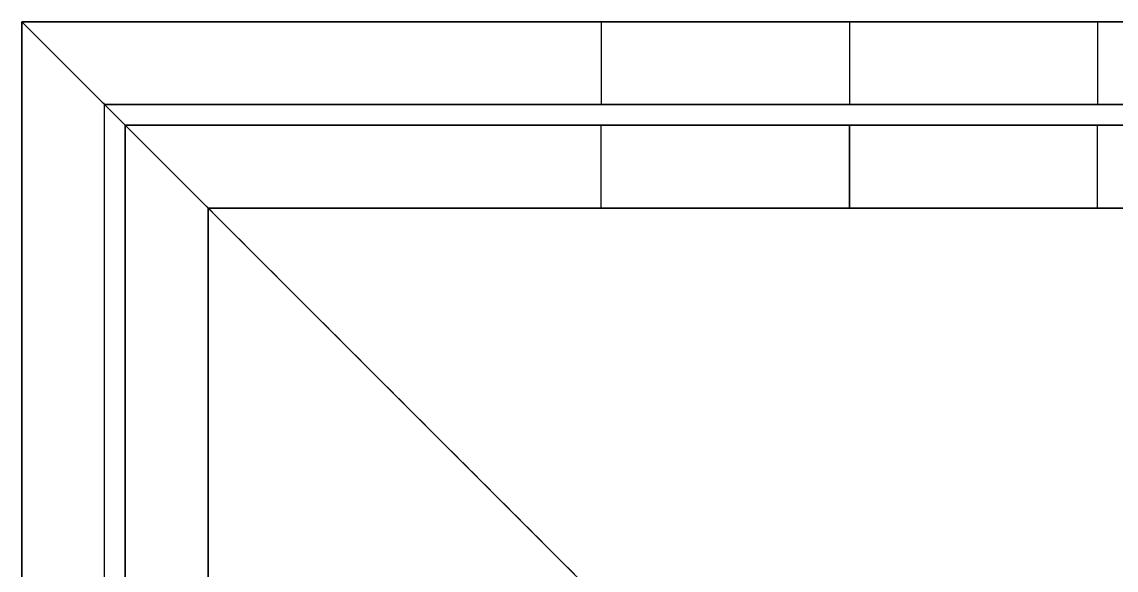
# Model space of a CAD drawing. Header units: millimetres. Extents: x -5956 to -4640, y -5088 to -3772.
# Drawn here: x -5956.11 to -5929.66, y -3785.15 to -3771.89 of the extents above; entities that cross this region are included whole.
import ezdxf

# ---------------------------------------------------------------- set-up
doc = ezdxf.new("R2010")
doc.units = ezdxf.units.MM
doc.header["$MEASUREMENT"] = 0
doc.layers.add('staal', color=5, linetype='Continuous', true_color=0x0000ff)

msp = doc.modelspace()

# ---------------------------------------------------------------- linework, layer by layer
at = {"layer": 'staal'}
for p, q in [((-5956.11, -3771.894, 1621.01), (-5916.11, -3811.894, 1621.01)), ((-5954.11, -3773.894, 1646.01), (-5956.11, -3771.894, 1646.01)), ((-5956.11, -3771.894, 1621.01), (-5916.11, -3811.894, 1621.01)), ((-5954.11, -3773.894, 1646.01), (-5956.11, -3771.894, 1646.01)), ((-5956.11, -3771.894, -424.813), (-5916.11, -3811.894, -424.813)), ((-5954.11, -3773.894, -399.813), (-5956.11, -3771.894, -399.813)), ((-5942.11, -3771.894, 695.5), (-5942.11, -3773.894, 695.5)), ((-5942.11, -3771.894, 770.5), (-5942.11, -3773.894, 770.5)), ((-5942.11, -3771.894, 920.5), (-5942.11, -3773.894, 920.5)), ((-5942.11, -3771.894, 845.5), (-5942.11, -3773.894, 845.5)), ((-5942.11, -3771.894, 1070.5), (-5942.11, -3773.894, 1070.5)), ((-5942.11, -3771.894, 995.5), (-5942.11, -3773.894, 995.5)), ((-5942.11, -3771.894, 1220.5), (-5942.11, -3773.894, 1220.5)), ((-5942.11, -3771.894, 1145.5), (-5942.11, -3773.894, 1145.5)), ((-5942.11, -3771.894, 545.5), (-5942.11, -3773.894, 545.5)), ((-5942.11, -3771.894, 620.5), (-5942.11, -3773.894, 620.5)), ((-5942.11, -3771.894, 395.5), (-5942.11, -3773.894, 395.5)), ((-5942.11, -3771.894, 470.5), (-5942.11, -3773.894, 470.5)), ((-5942.11, -3771.894, 245.5), (-5942.11, -3773.894, 245.5)), ((-5942.11, -3771.894, 320.5), (-5942.11, -3773.894, 320.5)), ((-5942.11, -3771.894, 170.5), (-5942.11, -3773.894, 170.5)), ((-5942.11, -3771.894, 95.5), (-5942.11, -3773.894, 95.5)), ((-5936.11, -3771.894, 40), (-5936.11, -3773.894, 40)), ((-5936.11, -3771.894, 1276), (-5936.11, -3773.894, 1276)), ((-5936.11, -3771.894, 701.5), (-5936.11, -3773.894, 701.5)), ((-5936.11, -3771.894, 689.5), (-5936.11, -3773.894, 689.5)), ((-5936.11, -3771.894, 776.5), (-5936.11, -3773.894, 776.5)), ((-5936.11, -3771.894, 764.5), (-5936.11, -3773.894, 764.5)), ((-5936.11, -3771.894, 926.5), (-5936.11, -3773.894, 926.5)), ((-5936.11, -3771.894, 914.5), (-5936.11, -3773.894, 914.5)), ((-5936.11, -3771.894, 851.5), (-5936.11, -3773.894, 851.5)), ((-5936.11, -3771.894, 839.5), (-5936.11, -3773.894, 839.5)), ((-5936.11, -3771.894, 1076.5), (-5936.11, -3773.894, 1076.5)), ((-5936.11, -3771.894, 1064.5), (-5936.11, -3773.894, 1064.5)), ((-5936.11, -3771.894, 1001.5), (-5936.11, -3773.894, 1001.5)), ((-5936.11, -3771.894, 989.5), (-5936.11, -3773.894, 989.5)), ((-5936.11, -3771.894, 1226.5), (-5936.11, -3773.894, 1226.5)), ((-5936.11, -3771.894, 1214.5), (-5936.11, -3773.894, 1214.5)), ((-5936.11, -3771.894, 1151.5), (-5936.11, -3773.894, 1151.5)), ((-5936.11, -3771.894, 1139.5), (-5936.11, -3773.894, 1139.5)), ((-5936.11, -3771.894, 551.5), (-5936.11, -3773.894, 551.5)), ((-5936.11, -3771.894, 539.5), (-5936.11, -3773.894, 539.5)), ((-5936.11, -3771.894, 626.5), (-5936.11, -3773.894, 626.5)), ((-5936.11, -3771.894, 614.5), (-5936.11, -3773.894, 614.5)), ((-5936.11, -3771.894, 401.5), (-5936.11, -3773.894, 401.5)), ((-5936.11, -3771.894, 389.5), (-5936.11, -3773.894, 389.5)), ((-5936.11, -3771.894, 476.5), (-5936.11, -3773.894, 476.5)), ((-5936.11, -3771.894, 464.5), (-5936.11, -3773.894, 464.5)), ((-5936.11, -3771.894, 251.5), (-5936.11, -3773.894, 251.5)), ((-5936.11, -3771.894, 239.5), (-5936.11, -3773.894, 239.5)), ((-5936.11, -3771.894, 326.5), (-5936.11, -3773.894, 326.5)), ((-5936.11, -3771.894, 314.5), (-5936.11, -3773.894, 314.5)), ((-5936.11, -3771.894, 176.5), (-5936.11, -3773.894, 176.5)), ((-5936.11, -3771.894, 164.5), (-5936.11, -3773.894, 164.5)), ((-5936.11, -3771.894, 101.5), (-5936.11, -3773.894, 101.5)), ((-5936.11, -3771.894, 89.5), (-5936.11, -3773.894, 89.5)), ((-5930.11, -3771.894, 695.5), (-5930.11, -3773.894, 695.5)), ((-5930.11, -3771.894, 770.5), (-5930.11, -3773.894, 770.5)), ((-5930.11, -3771.894, 920.5), (-5930.11, -3773.894, 920.5)), ((-5930.11, -3771.894, 845.5), (-5930.11, -3773.894, 845.5)), ((-5930.11, -3771.894, 1070.5), (-5930.11, -3773.894, 1070.5)), ((-5930.11, -3771.894, 995.5), (-5930.11, -3773.894, 995.5)), ((-5930.11, -3771.894, 1220.5), (-5930.11, -3773.894, 1220.5)), ((-5930.11, -3771.894, 1145.5), (-5930.11, -3773.894, 1145.5)), ((-5930.11, -3771.894, 545.5), (-5930.11, -3773.894, 545.5)), ((-5930.11, -3771.894, 620.5), (-5930.11, -3773.894, 620.5)), ((-5930.11, -3771.894, 395.5), (-5930.11, -3773.894, 395.5)), ((-5930.11, -3771.894, 470.5), (-5930.11, -3773.894, 470.5)), ((-5930.11, -3771.894, 245.5), (-5930.11, -3773.894, 245.5)), ((-5930.11, -3771.894, 320.5), (-5930.11, -3773.894, 320.5)), ((-5930.11, -3771.894, 170.5), (-5930.11, -3773.894, 170.5)), ((-5930.11, -3771.894, 95.5), (-5930.11, -3773.894, 95.5)), ((-5942.11, -3776.394, 1565.51), (-5942.11, -3774.394, 1565.51)), ((-5942.11, -3776.394, 1490.51), (-5942.11, -3774.394, 1490.51)), ((-5942.11, -3776.394, 1716.51), (-5942.11, -3774.394, 1716.51)), ((-5942.11, -3776.394, 1791.51), (-5942.11, -3774.394, 1791.51)), ((-5942.11, -3776.394, -254.313), (-5942.11, -3774.394, -254.313)), ((-5942.11, -3776.394, -329.313), (-5942.11, -3774.394, -329.313)), ((-5936.11, -3774.394, 1621.01), (-5936.11, -3776.394, 1621.01)), ((-5936.11, -3774.394, 1453.01), (-5936.11, -3776.394, 1453.01)), ((-5936.11, -3776.394, 1559.51), (-5936.11, -3774.394, 1559.51)), ((-5936.11, -3776.394, 1571.51), (-5936.11, -3774.394, 1571.51)), ((-5936.11, -3776.394, 1484.51), (-5936.11, -3774.394, 1484.51)), ((-5936.11, -3776.394, 1496.51), (-5936.11, -3774.394, 1496.51)), ((-5936.11, -3774.394, 1661.01), (-5936.11, -3776.394, 1661.01)), ((-5936.11, -3774.394, 1829.01), (-5936.11, -3776.394, 1829.01)), ((-5936.11, -3776.394, 1722.51), (-5936.11, -3774.394, 1722.51)), ((-5936.11, -3776.394, 1710.51), (-5936.11, -3774.394, 1710.51)), ((-5936.11, -3776.394, 1797.51), (-5936.11, -3774.394, 1797.51)), ((-5936.11, -3776.394, 1785.51), (-5936.11, -3774.394, 1785.51)), ((-5936.11, -3774.394, -384.813), (-5936.11, -3776.394, -384.813)), ((-5936.11, -3774.394, -216.813), (-5936.11, -3776.394, -216.813)), ((-5936.11, -3776.394, -248.313), (-5936.11, -3774.394, -248.313)), ((-5936.11, -3776.394, -260.313), (-5936.11, -3774.394, -260.313)), ((-5936.11, -3776.394, -323.313), (-5936.11, -3774.394, -323.313)), ((-5936.11, -3776.394, -335.313), (-5936.11, -3774.394, -335.313)), ((-5930.11, -3776.394, 1565.51), (-5930.11, -3774.394, 1565.51)), ((-5930.11, -3776.394, 1490.51), (-5930.11, -3774.394, 1490.51)), ((-5930.11, -3776.394, 1716.51), (-5930.11, -3774.394, 1716.51)), ((-5930.11, -3776.394, 1791.51), (-5930.11, -3774.394, 1791.51)), ((-5930.11, -3776.394, -254.313), (-5930.11, -3774.394, -254.313)), ((-5930.11, -3776.394, -329.313), (-5930.11, -3774.394, -329.313))]:
    msp.add_line(p, q, dxfattribs=at)
msp.add_lwpolyline([(-4640.11, -5087.894), (-5956.11, -5087.894), (-5956.11, -3771.894), (-4640.11, -3771.894)], close=True, dxfattribs=at)
for points in [[(-4640.11, -3771.894, 1621.01), (-5298.11, -3771.894, 1621.01), (-5956.11, -3771.894, 1621.01)], [(-4640.11, -3771.894, 1661.01), (-5298.11, -3771.894, 1661.01), (-5956.11, -3771.894, 1661.01)], [(-5956.11, -3771.894, 1621.01), (-5956.11, -3771.894, 1641.01), (-5956.11, -3771.894, 1661.01)], [(-5956.11, -3771.894, 1661.01), (-5936.11, -3791.894, 1661.01), (-5916.11, -3811.894, 1661.01)], [(-5866.61, -3771.894, 1641.01), (-5911.36, -3771.894, 1641.01), (-5956.11, -3771.894, 1641.01)], [(-5956.11, -5087.894, 1621.01), (-5956.11, -4429.894, 1621.01), (-5956.11, -3771.894, 1621.01)], [(-5956.11, -5087.894, 1661.01), (-5956.11, -4429.894, 1661.01), (-5956.11, -3771.894, 1661.01)], [(-5956.11, -3771.894, 1621.01), (-5956.11, -3771.894, 1641.01), (-5956.11, -3771.894, 1661.01)], [(-5956.11, -3771.894, 1661.01), (-5936.11, -3791.894, 1661.01), (-5916.11, -3811.894, 1661.01)], [(-5956.11, -3861.394, 1641.01), (-5956.11, -3816.644, 1641.01), (-5956.11, -3771.894, 1641.01)], [(-5956.11, -3771.894, -424.813), (-5298.11, -3771.894, -424.813), (-4640.11, -3771.894, -424.813)], [(-5956.11, -3771.894, -384.813), (-5298.11, -3771.894, -384.813), (-4640.11, -3771.894, -384.813)], [(-5956.11, -3771.894, -424.813), (-5956.11, -3771.894, -404.813), (-5956.11, -3771.894, -384.813)], [(-5956.11, -3771.894, -424.813), (-5936.11, -3791.894, -424.813), (-5916.11, -3811.894, -424.813)], [(-5916.11, -3811.894, -384.813), (-5936.11, -3791.894, -384.813), (-5956.11, -3771.894, -384.813)], [(-5956.11, -3771.894, -404.813), (-5911.36, -3771.894, -404.813), (-5866.61, -3771.894, -404.813)], [(-5956.11, -3771.894, -399.813), (-5955.11, -3772.894, -399.813), (-5954.11, -3773.894, -399.813)], [(-5956.11, -5087.894, -424.813), (-5956.11, -4429.894, -424.813), (-5956.11, -3771.894, -424.813)], [(-5956.11, -5087.894, -384.813), (-5956.11, -4429.894, -384.813), (-5956.11, -3771.894, -384.813)], [(-5956.11, -3771.894, -424.813), (-5956.11, -3771.894, -404.813), (-5956.11, -3771.894, -384.813)], [(-5956.11, -3771.894, -384.813), (-5936.11, -3791.894, -384.813), (-5916.11, -3811.894, -384.813)], [(-5956.11, -3861.394, -404.813), (-5956.11, -3816.644, -404.813), (-5956.11, -3771.894, -404.813)], [(-5916.11, -3771.894, 40), (-5936.11, -3771.894, 40), (-5956.11, -3771.894, 40)], [(-5956.11, -3771.894, 40), (-5956.11, -3771.894, 658), (-5956.11, -3771.894, 1276)], [(-5916.11, -3771.894, 1276), (-5936.11, -3771.894, 1276), (-5956.11, -3771.894, 1276)], [(-5956.11, -3771.894, 40), (-5956.11, -3791.894, 40), (-5956.11, -3811.894, 40)], [(-5956.11, -3771.894, 1276), (-5956.11, -3791.894, 1276), (-5956.11, -3811.894, 1276)], [(-5916.11, -3771.894, 658), (-5936.11, -3771.894, 658), (-5956.11, -3771.894, 658)], [(-5956.11, -3771.894, 658), (-5956.11, -3791.894, 658), (-5956.11, -3811.894, 658)], [(-5936.11, -3771.894, 40), (-5936.11, -3771.894, 64.75), (-5936.11, -3771.894, 89.5)], [(-5936.11, -3771.894, 101.5), (-5936.11, -3771.894, 133), (-5936.11, -3771.894, 164.5)], [(-5936.11, -3771.894, 176.5), (-5936.11, -3771.894, 208), (-5936.11, -3771.894, 239.5)], [(-5936.11, -3771.894, 251.5), (-5936.11, -3771.894, 283), (-5936.11, -3771.894, 314.5)], [(-5936.11, -3771.894, 326.5), (-5936.11, -3771.894, 358), (-5936.11, -3771.894, 389.5)], [(-5936.11, -3771.894, 401.5), (-5936.11, -3771.894, 433), (-5936.11, -3771.894, 464.5)], [(-5936.11, -3771.894, 476.5), (-5936.11, -3771.894, 508), (-5936.11, -3771.894, 539.5)], [(-5936.11, -3771.894, 551.5), (-5936.11, -3771.894, 583), (-5936.11, -3771.894, 614.5)], [(-5936.11, -3771.894, 626.5), (-5936.11, -3771.894, 658), (-5936.11, -3771.894, 689.5)], [(-5936.11, -3771.894, 701.5), (-5936.11, -3771.894, 733), (-5936.11, -3771.894, 764.5)], [(-5936.11, -3771.894, 776.5), (-5936.11, -3771.894, 808), (-5936.11, -3771.894, 839.5)], [(-5936.11, -3771.894, 851.5), (-5936.11, -3771.894, 883), (-5936.11, -3771.894, 914.5)], [(-5936.11, -3771.894, 926.5), (-5936.11, -3771.894, 958), (-5936.11, -3771.894, 989.5)], [(-5936.11, -3771.894, 1001.5), (-5936.11, -3771.894, 1033), (-5936.11, -3771.894, 1064.5)], [(-5936.11, -3771.894, 1076.5), (-5936.11, -3771.894, 1108), (-5936.11, -3771.894, 1139.5)], [(-5936.11, -3771.894, 1151.5), (-5936.11, -3771.894, 1183), (-5936.11, -3771.894, 1214.5)], [(-5936.11, -3771.894, 1226.5), (-5936.11, -3771.894, 1251.25), (-5936.11, -3771.894, 1276)], [(-5954.11, -3773.894, 1659.01), (-5954.11, -3773.894, 1641.01), (-5954.11, -3773.894, 1623.01)], [(-5918.11, -3809.894, 1659.01), (-5936.11, -3791.894, 1659.01), (-5954.11, -3773.894, 1659.01)], [(-5954.11, -3773.894, 1623.01), (-5936.11, -3791.894, 1623.01), (-5918.11, -3809.894, 1623.01)], [(-4642.11, -3773.894, 1659.01), (-5298.11, -3773.894, 1659.01), (-5954.11, -3773.894, 1659.01)], [(-4642.11, -3773.894, 1623.01), (-5298.11, -3773.894, 1623.01), (-5954.11, -3773.894, 1623.01)], [(-5866.61, -3773.894, 1641.01), (-5910.36, -3773.894, 1641.01), (-5954.11, -3773.894, 1641.01)], [(-5954.11, -3773.894, 1659.01), (-5954.11, -3773.894, 1641.01), (-5954.11, -3773.894, 1623.01)], [(-5918.11, -3809.894, 1659.01), (-5936.11, -3791.894, 1659.01), (-5954.11, -3773.894, 1659.01)], [(-5954.11, -3773.894, 1623.01), (-5936.11, -3791.894, 1623.01), (-5918.11, -3809.894, 1623.01)], [(-5954.11, -5085.894, 1659.01), (-5954.11, -4429.894, 1659.01), (-5954.11, -3773.894, 1659.01)], [(-5954.11, -5085.894, 1623.01), (-5954.11, -4429.894, 1623.01), (-5954.11, -3773.894, 1623.01)], [(-5954.11, -3861.394, 1641.01), (-5954.11, -3817.644, 1641.01), (-5954.11, -3773.894, 1641.01)], [(-5954.11, -3773.894, -422.813), (-5954.11, -3773.894, -404.813), (-5954.11, -3773.894, -386.813)], [(-5954.11, -3773.894, -386.813), (-5936.11, -3791.894, -386.813), (-5918.11, -3809.894, -386.813)], [(-5918.11, -3809.894, -422.813), (-5936.11, -3791.894, -422.813), (-5954.11, -3773.894, -422.813)], [(-5954.11, -3773.894, -386.813), (-5298.11, -3773.894, -386.813), (-4642.11, -3773.894, -386.813)], [(-5954.11, -3773.894, -422.813), (-5298.11, -3773.894, -422.813), (-4642.11, -3773.894, -422.813)], [(-5954.11, -3773.894, -404.813), (-5910.36, -3773.894, -404.813), (-5866.61, -3773.894, -404.813)], [(-5954.11, -3773.894, -386.813), (-5954.11, -3773.894, -404.813), (-5954.11, -3773.894, -422.813)], [(-5918.11, -3809.894, -386.813), (-5936.11, -3791.894, -386.813), (-5954.11, -3773.894, -386.813)], [(-5954.11, -3773.894, -422.813), (-5936.11, -3791.894, -422.813), (-5918.11, -3809.894, -422.813)], [(-5954.11, -5085.894, -386.813), (-5954.11, -4429.894, -386.813), (-5954.11, -3773.894, -386.813)], [(-5954.11, -5085.894, -422.813), (-5954.11, -4429.894, -422.813), (-5954.11, -3773.894, -422.813)], [(-5954.11, -3861.394, -404.813), (-5954.11, -3817.644, -404.813), (-5954.11, -3773.894, -404.813)], [(-5954.11, -3809.894, 40), (-5954.11, -3791.894, 40), (-5954.11, -3773.894, 40)], [(-5954.11, -3773.894, 40), (-5954.11, -3773.894, 658), (-5954.11, -3773.894, 1276)], [(-5954.11, -3809.894, 1276), (-5954.11, -3791.894, 1276), (-5954.11, -3773.894, 1276)], [(-5954.11, -3773.894, 40), (-5936.11, -3773.894, 40), (-5918.11, -3773.894, 40)], [(-5954.11, -3773.894, 1276), (-5936.11, -3773.894, 1276), (-5918.11, -3773.894, 1276)], [(-5954.11, -3809.894, 658), (-5954.11, -3791.894, 658), (-5954.11, -3773.894, 658)], [(-5954.11, -3773.894, 658), (-5936.11, -3773.894, 658), (-5918.11, -3773.894, 658)], [(-5936.11, -3773.894, 40), (-5936.11, -3773.894, 64.75), (-5936.11, -3773.894, 89.5)], [(-5936.11, -3773.894, 101.5), (-5936.11, -3773.894, 133), (-5936.11, -3773.894, 164.5)], [(-5936.11, -3773.894, 176.5), (-5936.11, -3773.894, 208), (-5936.11, -3773.894, 239.5)], [(-5936.11, -3773.894, 251.5), (-5936.11, -3773.894, 283), (-5936.11, -3773.894, 314.5)], [(-5936.11, -3773.894, 326.5), (-5936.11, -3773.894, 358), (-5936.11, -3773.894, 389.5)], [(-5936.11, -3773.894, 401.5), (-5936.11, -3773.894, 433), (-5936.11, -3773.894, 464.5)], [(-5936.11, -3773.894, 476.5), (-5936.11, -3773.894, 508), (-5936.11, -3773.894, 539.5)], [(-5936.11, -3773.894, 551.5), (-5936.11, -3773.894, 583), (-5936.11, -3773.894, 614.5)], [(-5936.11, -3773.894, 626.5), (-5936.11, -3773.894, 658), (-5936.11, -3773.894, 689.5)], [(-5936.11, -3773.894, 701.5), (-5936.11, -3773.894, 733), (-5936.11, -3773.894, 764.5)], [(-5936.11, -3773.894, 776.5), (-5936.11, -3773.894, 808), (-5936.11, -3773.894, 839.5)], [(-5936.11, -3773.894, 851.5), (-5936.11, -3773.894, 883), (-5936.11, -3773.894, 914.5)], [(-5936.11, -3773.894, 926.5), (-5936.11, -3773.894, 958), (-5936.11, -3773.894, 989.5)], [(-5936.11, -3773.894, 1001.5), (-5936.11, -3773.894, 1033), (-5936.11, -3773.894, 1064.5)], [(-5936.11, -3773.894, 1076.5), (-5936.11, -3773.894, 1108), (-5936.11, -3773.894, 1139.5)], [(-5936.11, -3773.894, 1151.5), (-5936.11, -3773.894, 1183), (-5936.11, -3773.894, 1214.5)], [(-5936.11, -3773.894, 1226.5), (-5936.11, -3773.894, 1251.25), (-5936.11, -3773.894, 1276)], [(-5953.61, -3774.394, 1621.01), (-5936.11, -3774.394, 1621.01), (-5918.61, -3774.394, 1621.01)], [(-5953.61, -3774.394, 1453.01), (-5936.11, -3774.394, 1453.01), (-5918.61, -3774.394, 1453.01)], [(-5953.61, -3774.394, 1621.01), (-5953.61, -3774.394, 1537.01), (-5953.61, -3774.394, 1453.01)], [(-5953.61, -3809.394, 1621.01), (-5953.61, -3791.894, 1621.01), (-5953.61, -3774.394, 1621.01)], [(-5953.61, -3809.394, 1453.01), (-5953.61, -3791.894, 1453.01), (-5953.61, -3774.394, 1453.01)], [(-5953.61, -3774.394, 1537.01), (-5936.11, -3774.394, 1537.01), (-5918.61, -3774.394, 1537.01)], [(-5953.61, -3809.394, 1537.01), (-5953.61, -3791.894, 1537.01), (-5953.61, -3774.394, 1537.01)], [(-5953.61, -3774.394, 1661.01), (-5936.11, -3774.394, 1661.01), (-5918.61, -3774.394, 1661.01)], [(-5953.61, -3774.394, 1829.01), (-5936.11, -3774.394, 1829.01), (-5918.61, -3774.394, 1829.01)], [(-5953.61, -3774.394, 1661.01), (-5953.61, -3774.394, 1745.01), (-5953.61, -3774.394, 1829.01)], [(-5953.61, -3809.394, 1661.01), (-5953.61, -3791.894, 1661.01), (-5953.61, -3774.394, 1661.01)], [(-5953.61, -3809.394, 1829.01), (-5953.61, -3791.894, 1829.01), (-5953.61, -3774.394, 1829.01)], [(-5953.61, -3774.394, 1745.01), (-5936.11, -3774.394, 1745.01), (-5918.61, -3774.394, 1745.01)], [(-5953.61, -3809.394, 1745.01), (-5953.61, -3791.894, 1745.01), (-5953.61, -3774.394, 1745.01)], [(-5918.61, -3774.394, -384.813), (-5936.11, -3774.394, -384.813), (-5953.61, -3774.394, -384.813)], [(-5953.61, -3774.394, -384.813), (-5953.61, -3774.394, -300.813), (-5953.61, -3774.394, -216.813)], [(-5918.61, -3774.394, -216.813), (-5936.11, -3774.394, -216.813), (-5953.61, -3774.394, -216.813)], [(-5953.61, -3774.394, -384.813), (-5953.61, -3791.894, -384.813), (-5953.61, -3809.394, -384.813)], [(-5953.61, -3774.394, -216.813), (-5953.61, -3791.894, -216.813), (-5953.61, -3809.394, -216.813)], [(-5918.61, -3774.394, -300.813), (-5936.11, -3774.394, -300.813), (-5953.61, -3774.394, -300.813)], [(-5953.61, -3774.394, -300.813), (-5953.61, -3791.894, -300.813), (-5953.61, -3809.394, -300.813)], [(-5936.11, -3774.394, 1621.01), (-5936.11, -3774.394, 1596.26), (-5936.11, -3774.394, 1571.51)], [(-5936.11, -3774.394, 1559.51), (-5936.11, -3774.394, 1528.01), (-5936.11, -3774.394, 1496.51)], [(-5936.11, -3774.394, 1484.51), (-5936.11, -3774.394, 1468.76), (-5936.11, -3774.394, 1453.01)], [(-5936.11, -3774.394, 1661.01), (-5936.11, -3774.394, 1685.76), (-5936.11, -3774.394, 1710.51)], [(-5936.11, -3774.394, 1722.51), (-5936.11, -3774.394, 1754.01), (-5936.11, -3774.394, 1785.51)], [(-5936.11, -3774.394, 1797.51), (-5936.11, -3774.394, 1813.26), (-5936.11, -3774.394, 1829.01)], [(-5936.11, -3774.394, -384.813), (-5936.11, -3774.394, -360.063), (-5936.11, -3774.394, -335.313)], [(-5936.11, -3774.394, -323.313), (-5936.11, -3774.394, -291.813), (-5936.11, -3774.394, -260.313)], [(-5936.11, -3774.394, -248.313), (-5936.11, -3774.394, -232.563), (-5936.11, -3774.394, -216.813)], [(-5951.61, -3776.394, 1621.01), (-5951.61, -3791.894, 1621.01), (-5951.61, -3807.394, 1621.01)], [(-5951.61, -3776.394, 1453.01), (-5951.61, -3791.894, 1453.01), (-5951.61, -3807.394, 1453.01)], [(-5951.61, -3776.394, 1621.01), (-5951.61, -3776.394, 1537.01), (-5951.61, -3776.394, 1453.01)], [(-5920.61, -3776.394, 1621.01), (-5936.11, -3776.394, 1621.01), (-5951.61, -3776.394, 1621.01)], [(-5920.61, -3776.394, 1453.01), (-5936.11, -3776.394, 1453.01), (-5951.61, -3776.394, 1453.01)], [(-5951.61, -3776.394, 1537.01), (-5951.61, -3791.894, 1537.01), (-5951.61, -3807.394, 1537.01)], [(-5920.61, -3776.394, 1537.01), (-5936.11, -3776.394, 1537.01), (-5951.61, -3776.394, 1537.01)], [(-5951.61, -3776.394, 1661.01), (-5951.61, -3791.894, 1661.01), (-5951.61, -3807.394, 1661.01)], [(-5951.61, -3776.394, 1829.01), (-5951.61, -3791.894, 1829.01), (-5951.61, -3807.394, 1829.01)], [(-5951.61, -3776.394, 1661.01), (-5951.61, -3776.394, 1745.01), (-5951.61, -3776.394, 1829.01)], [(-5920.61, -3776.394, 1661.01), (-5936.11, -3776.394, 1661.01), (-5951.61, -3776.394, 1661.01)], [(-5920.61, -3776.394, 1829.01), (-5936.11, -3776.394, 1829.01), (-5951.61, -3776.394, 1829.01)], [(-5951.61, -3776.394, 1745.01), (-5951.61, -3791.894, 1745.01), (-5951.61, -3807.394, 1745.01)], [(-5920.61, -3776.394, 1745.01), (-5936.11, -3776.394, 1745.01), (-5951.61, -3776.394, 1745.01)], [(-5951.61, -3807.394, -384.813), (-5951.61, -3791.894, -384.813), (-5951.61, -3776.394, -384.813)], [(-5951.61, -3776.394, -384.813), (-5951.61, -3776.394, -300.813), (-5951.61, -3776.394, -216.813)], [(-5951.61, -3807.394, -216.813), (-5951.61, -3791.894, -216.813), (-5951.61, -3776.394, -216.813)], [(-5951.61, -3776.394, -384.813), (-5936.11, -3776.394, -384.813), (-5920.61, -3776.394, -384.813)], [(-5951.61, -3776.394, -216.813), (-5936.11, -3776.394, -216.813), (-5920.61, -3776.394, -216.813)], [(-5951.61, -3807.394, -300.813), (-5951.61, -3791.894, -300.813), (-5951.61, -3776.394, -300.813)], [(-5951.61, -3776.394, -300.813), (-5936.11, -3776.394, -300.813), (-5920.61, -3776.394, -300.813)], [(-5936.11, -3776.394, 1621.01), (-5936.11, -3776.394, 1596.26), (-5936.11, -3776.394, 1571.51)], [(-5936.11, -3776.394, 1559.51), (-5936.11, -3776.394, 1528.01), (-5936.11, -3776.394, 1496.51)], [(-5936.11, -3776.394, 1484.51), (-5936.11, -3776.394, 1468.76), (-5936.11, -3776.394, 1453.01)], [(-5936.11, -3776.394, 1661.01), (-5936.11, -3776.394, 1685.76), (-5936.11, -3776.394, 1710.51)], [(-5936.11, -3776.394, 1722.51), (-5936.11, -3776.394, 1754.01), (-5936.11, -3776.394, 1785.51)], [(-5936.11, -3776.394, 1797.51), (-5936.11, -3776.394, 1813.26), (-5936.11, -3776.394, 1829.01)], [(-5936.11, -3776.394, -384.813), (-5936.11, -3776.394, -360.063), (-5936.11, -3776.394, -335.313)], [(-5936.11, -3776.394, -323.313), (-5936.11, -3776.394, -291.813), (-5936.11, -3776.394, -260.313)], [(-5936.11, -3776.394, -248.313), (-5936.11, -3776.394, -232.563), (-5936.11, -3776.394, -216.813)]]:
    msp.add_open_spline(points, degree=2, dxfattribs=at)
for points, weights, knots in [([(-5930.11, -3771.894, 695.5), (-5930.11, -3771.894, 701.5), (-5936.11, -3771.894, 701.5), (-5942.11, -3771.894, 701.5), (-5942.11, -3771.894, 695.5), (-5942.11, -3771.894, 689.5), (-5936.11, -3771.894, 689.5), (-5930.11, -3771.894, 689.5), (-5930.11, -3771.894, 695.5)], [1, 0.707106781187, 1, 0.707106781187, 1, 0.707106781187, 1, 0.707106781187, 1], [0, 0, 0, 7.853982, 7.853982, 15.707963, 15.707963, 23.561945, 23.561945, 31.415927, 31.415927, 31.415927]), ([(-5930.11, -3771.894, 770.5), (-5930.11, -3771.894, 776.5), (-5936.11, -3771.894, 776.5), (-5942.11, -3771.894, 776.5), (-5942.11, -3771.894, 770.5), (-5942.11, -3771.894, 764.5), (-5936.11, -3771.894, 764.5), (-5930.11, -3771.894, 764.5), (-5930.11, -3771.894, 770.5)], [1, 0.707106781187, 1, 0.707106781187, 1, 0.707106781187, 1, 0.707106781187, 1], [0, 0, 0, 7.853982, 7.853982, 15.707963, 15.707963, 23.561945, 23.561945, 31.415927, 31.415927, 31.415927]), ([(-5930.11, -3771.894, 920.5), (-5930.11, -3771.894, 926.5), (-5936.11, -3771.894, 926.5), (-5942.11, -3771.894, 926.5), (-5942.11, -3771.894, 920.5), (-5942.11, -3771.894, 914.5), (-5936.11, -3771.894, 914.5), (-5930.11, -3771.894, 914.5), (-5930.11, -3771.894, 920.5)], [0.999999860338, 0.707106851018, 1, 0.707106781187, 1, 0.707106781187, 1, 0.707106781187, 1], [0, 0, 0, 7.85398, 7.85398, 15.707962, 15.707962, 23.561944, 23.561944, 31.415927, 31.415927, 31.415927]), ([(-5930.11, -3771.894, 845.5), (-5930.11, -3771.894, 851.5), (-5936.11, -3771.894, 851.5), (-5942.11, -3771.894, 851.5), (-5942.11, -3771.894, 845.5), (-5942.11, -3771.894, 839.5), (-5936.11, -3771.894, 839.5), (-5930.11, -3771.894, 839.5), (-5930.11, -3771.894, 845.5)], [0.999999860338, 0.707106851018, 1, 0.707106781187, 1, 0.707106781187, 1, 0.707106781187, 1], [0, 0, 0, 7.85398, 7.85398, 15.707962, 15.707962, 23.561944, 23.561944, 31.415927, 31.415927, 31.415927]), ([(-5930.11, -3771.894, 1070.5), (-5930.11, -3771.894, 1076.5), (-5936.11, -3771.894, 1076.5), (-5942.11, -3771.894, 1076.5), (-5942.11, -3771.894, 1070.5), (-5942.11, -3771.894, 1064.5), (-5936.11, -3771.894, 1064.5), (-5930.11, -3771.894, 1064.5), (-5930.11, -3771.894, 1070.5)], [1, 0.707106781187, 1, 0.707106781187, 1, 0.707106781187, 1, 0.707106781187, 1], [0, 0, 0, 7.853982, 7.853982, 15.707963, 15.707963, 23.561945, 23.561945, 31.415927, 31.415927, 31.415927]), ([(-5930.11, -3771.894, 995.5), (-5930.11, -3771.894, 1001.5), (-5936.11, -3771.894, 1001.5), (-5942.11, -3771.894, 1001.5), (-5942.11, -3771.894, 995.5), (-5942.11, -3771.894, 989.5), (-5936.11, -3771.894, 989.5), (-5930.11, -3771.894, 989.5), (-5930.11, -3771.894, 995.5)], [0.999999860338, 0.707106851018, 1, 0.707106781187, 1, 0.707106781187, 1, 0.707106781187, 1], [0, 0, 0, 7.85398, 7.85398, 15.707962, 15.707962, 23.561944, 23.561944, 31.415927, 31.415927, 31.415927]), ([(-5930.11, -3771.894, 1220.5), (-5930.11, -3771.894, 1226.5), (-5936.11, -3771.894, 1226.5), (-5942.11, -3771.894, 1226.5), (-5942.11, -3771.894, 1220.5), (-5942.11, -3771.894, 1214.5), (-5936.11, -3771.894, 1214.5), (-5930.11, -3771.894, 1214.5), (-5930.11, -3771.894, 1220.5)], [1, 0.707106781187, 1, 0.707106781187, 1, 0.707106781187, 1, 0.707106781187, 1], [0, 0, 0, 7.853982, 7.853982, 15.707963, 15.707963, 23.561945, 23.561945, 31.415927, 31.415927, 31.415927]), ([(-5930.11, -3771.894, 1145.5), (-5930.11, -3771.894, 1151.5), (-5936.11, -3771.894, 1151.5), (-5942.11, -3771.894, 1151.5), (-5942.11, -3771.894, 1145.5), (-5942.11, -3771.894, 1139.5), (-5936.11, -3771.894, 1139.5), (-5930.11, -3771.894, 1139.5), (-5930.11, -3771.894, 1145.5)], [1, 0.707106781187, 1, 0.707106781187, 1, 0.707106781187, 1, 0.707106781187, 1], [0, 0, 0, 7.853982, 7.853982, 15.707963, 15.707963, 23.561945, 23.561945, 31.415927, 31.415927, 31.415927]), ([(-5930.11, -3771.894, 545.5), (-5930.11, -3771.894, 551.5), (-5936.11, -3771.894, 551.5), (-5942.11, -3771.894, 551.5), (-5942.11, -3771.894, 545.5), (-5942.11, -3771.894, 539.5), (-5936.11, -3771.894, 539.5), (-5930.11, -3771.894, 539.5), (-5930.11, -3771.894, 545.5)], [1, 0.707106781187, 1, 0.707106781187, 1, 0.707106781187, 1, 0.707106781187, 1], [0, 0, 0, 7.853982, 7.853982, 15.707963, 15.707963, 23.561945, 23.561945, 31.415927, 31.415927, 31.415927]), ([(-5930.11, -3771.894, 620.5), (-5930.11, -3771.894, 626.5), (-5936.11, -3771.894, 626.5), (-5942.11, -3771.894, 626.5), (-5942.11, -3771.894, 620.5), (-5942.11, -3771.894, 614.5), (-5936.11, -3771.894, 614.5), (-5930.11, -3771.894, 614.5), (-5930.11, -3771.894, 620.5)], [1, 0.707106781187, 1, 0.707106781187, 1, 0.707106781187, 1, 0.707106781187, 1], [0, 0, 0, 7.853982, 7.853982, 15.707963, 15.707963, 23.561945, 23.561945, 31.415927, 31.415927, 31.415927]), ([(-5930.11, -3771.894, 395.5), (-5930.11, -3771.894, 401.5), (-5936.11, -3771.894, 401.5), (-5942.11, -3771.894, 401.5), (-5942.11, -3771.894, 395.5), (-5942.11, -3771.894, 389.5), (-5936.11, -3771.894, 389.5), (-5930.11, -3771.894, 389.5), (-5930.11, -3771.894, 395.5)], [0.999999860338, 0.707106851018, 1, 0.707106781187, 1, 0.707106781187, 1, 0.707106781187, 1], [0, 0, 0, 7.85398, 7.85398, 15.707962, 15.707962, 23.561944, 23.561944, 31.415927, 31.415927, 31.415927]), ([(-5930.11, -3771.894, 470.5), (-5930.11, -3771.894, 476.5), (-5936.11, -3771.894, 476.5), (-5942.11, -3771.894, 476.5), (-5942.11, -3771.894, 470.5), (-5942.11, -3771.894, 464.5), (-5936.11, -3771.894, 464.5), (-5930.11, -3771.894, 464.5), (-5930.11, -3771.894, 470.5)], [1, 0.707106781187, 1, 0.707106781187, 1, 0.707106781187, 1, 0.707106781187, 1], [0, 0, 0, 7.853982, 7.853982, 15.707963, 15.707963, 23.561945, 23.561945, 31.415927, 31.415927, 31.415927]), ([(-5930.11, -3771.894, 245.5), (-5930.11, -3771.894, 251.5), (-5936.11, -3771.894, 251.5), (-5942.11, -3771.894, 251.5), (-5942.11, -3771.894, 245.5), (-5942.11, -3771.894, 239.5), (-5936.11, -3771.894, 239.5), (-5930.11, -3771.894, 239.5), (-5930.11, -3771.894, 245.5)], [1, 0.707106781187, 1, 0.707106781187, 1, 0.707106781187, 1, 0.707106781187, 1], [0, 0, 0, 7.853982, 7.853982, 15.707963, 15.707963, 23.561945, 23.561945, 31.415927, 31.415927, 31.415927]), ([(-5930.11, -3771.894, 320.5), (-5930.11, -3771.894, 326.5), (-5936.11, -3771.894, 326.5), (-5942.11, -3771.894, 326.5), (-5942.11, -3771.894, 320.5), (-5942.11, -3771.894, 314.5), (-5936.11, -3771.894, 314.5), (-5930.11, -3771.894, 314.5), (-5930.11, -3771.894, 320.5)], [1, 0.707106781187, 1, 0.707106781187, 1, 0.707106781187, 1, 0.707106781187, 1], [0, 0, 0, 7.853982, 7.853982, 15.707963, 15.707963, 23.561945, 23.561945, 31.415927, 31.415927, 31.415927]), ([(-5930.11, -3771.894, 170.5), (-5930.11, -3771.894, 176.5), (-5936.11, -3771.894, 176.5), (-5942.11, -3771.894, 176.5), (-5942.11, -3771.894, 170.5), (-5942.11, -3771.894, 164.5), (-5936.11, -3771.894, 164.5), (-5930.11, -3771.894, 164.5), (-5930.11, -3771.894, 170.5)], [1, 0.707106781187, 1, 0.707106781187, 1, 0.707106781187, 1, 0.707106781187, 1], [0, 0, 0, 7.853982, 7.853982, 15.707963, 15.707963, 23.561945, 23.561945, 31.415927, 31.415927, 31.415927]), ([(-5930.11, -3771.894, 95.5), (-5930.11, -3771.894, 101.5), (-5936.11, -3771.894, 101.5), (-5942.11, -3771.894, 101.5), (-5942.11, -3771.894, 95.5), (-5942.11, -3771.894, 89.5), (-5936.11, -3771.894, 89.5), (-5930.11, -3771.894, 89.5), (-5930.11, -3771.894, 95.5)], [1, 0.707106781187, 1, 0.707106781187, 1, 0.707106781187, 1, 0.707106781187, 1], [0, 0, 0, 7.853982, 7.853982, 15.707963, 15.707963, 23.561945, 23.561945, 31.415927, 31.415927, 31.415927]), ([(-5930.11, -3771.894, 695.5), (-5930.11, -3771.894, 701.5), (-5936.11, -3771.894, 701.5), (-5942.11, -3771.894, 701.5), (-5942.11, -3771.894, 695.5), (-5942.11, -3771.894, 689.5), (-5936.11, -3771.894, 689.5), (-5930.11, -3771.894, 689.5), (-5930.11, -3771.894, 695.5)], [1, 0.707106781187, 1, 0.707106781187, 1, 0.707106781187, 1, 0.707106781187, 1], [0, 0, 0, 7.853982, 7.853982, 15.707963, 15.707963, 23.561945, 23.561945, 31.415927, 31.415927, 31.415927]), ([(-5930.11, -3771.894, 770.5), (-5930.11, -3771.894, 776.5), (-5936.11, -3771.894, 776.5), (-5942.11, -3771.894, 776.5), (-5942.11, -3771.894, 770.5), (-5942.11, -3771.894, 764.5), (-5936.11, -3771.894, 764.5), (-5930.11, -3771.894, 764.5), (-5930.11, -3771.894, 770.5)], [1, 0.707106781187, 1, 0.707106781187, 1, 0.707106781187, 1, 0.707106781187, 1], [0, 0, 0, 7.853982, 7.853982, 15.707963, 15.707963, 23.561945, 23.561945, 31.415927, 31.415927, 31.415927]), ([(-5930.11, -3771.894, 920.5), (-5930.11, -3771.894, 926.5), (-5936.11, -3771.894, 926.5), (-5942.11, -3771.894, 926.5), (-5942.11, -3771.894, 920.5), (-5942.11, -3771.894, 914.5), (-5936.11, -3771.894, 914.5), (-5930.11, -3771.894, 914.5), (-5930.11, -3771.894, 920.5)], [1, 0.707106781187, 1, 0.707106781187, 1, 0.707106781187, 1, 0.707106781187, 1], [0, 0, 0, 7.853982, 7.853982, 15.707963, 15.707963, 23.561945, 23.561945, 31.415927, 31.415927, 31.415927]), ([(-5930.11, -3771.894, 845.5), (-5930.11, -3771.894, 851.5), (-5936.11, -3771.894, 851.5), (-5942.11, -3771.894, 851.5), (-5942.11, -3771.894, 845.5), (-5942.11, -3771.894, 839.5), (-5936.11, -3771.894, 839.5), (-5930.11, -3771.894, 839.5), (-5930.11, -3771.894, 845.5)], [1, 0.707106781187, 1, 0.707106781187, 1, 0.707106781187, 1, 0.707106781187, 1], [0, 0, 0, 7.853982, 7.853982, 15.707963, 15.707963, 23.561945, 23.561945, 31.415927, 31.415927, 31.415927]), ([(-5930.11, -3771.894, 1070.5), (-5930.11, -3771.894, 1076.5), (-5936.11, -3771.894, 1076.5), (-5942.11, -3771.894, 1076.5), (-5942.11, -3771.894, 1070.5), (-5942.11, -3771.894, 1064.5), (-5936.11, -3771.894, 1064.5), (-5930.11, -3771.894, 1064.5), (-5930.11, -3771.894, 1070.5)], [1, 0.707106781187, 1, 0.707106781187, 1, 0.707106781187, 1, 0.707106781187, 1], [0, 0, 0, 7.853982, 7.853982, 15.707963, 15.707963, 23.561945, 23.561945, 31.415927, 31.415927, 31.415927]), ([(-5930.11, -3771.894, 995.5), (-5930.11, -3771.894, 1001.5), (-5936.11, -3771.894, 1001.5), (-5942.11, -3771.894, 1001.5), (-5942.11, -3771.894, 995.5), (-5942.11, -3771.894, 989.5), (-5936.11, -3771.894, 989.5), (-5930.11, -3771.894, 989.5), (-5930.11, -3771.894, 995.5)], [1, 0.707106781187, 1, 0.707106781187, 1, 0.707106781187, 1, 0.707106781187, 1], [0, 0, 0, 7.853982, 7.853982, 15.707963, 15.707963, 23.561945, 23.561945, 31.415927, 31.415927, 31.415927]), ([(-5930.11, -3771.894, 1220.5), (-5930.11, -3771.894, 1226.5), (-5936.11, -3771.894, 1226.5), (-5942.11, -3771.894, 1226.5), (-5942.11, -3771.894, 1220.5), (-5942.11, -3771.894, 1214.5), (-5936.11, -3771.894, 1214.5), (-5930.11, -3771.894, 1214.5), (-5930.11, -3771.894, 1220.5)], [1, 0.707106781187, 1, 0.707106781187, 1, 0.707106781187, 1, 0.707106781187, 1], [0, 0, 0, 7.853982, 7.853982, 15.707963, 15.707963, 23.561945, 23.561945, 31.415927, 31.415927, 31.415927]), ([(-5930.11, -3771.894, 1145.5), (-5930.11, -3771.894, 1151.5), (-5936.11, -3771.894, 1151.5), (-5942.11, -3771.894, 1151.5), (-5942.11, -3771.894, 1145.5), (-5942.11, -3771.894, 1139.5), (-5936.11, -3771.894, 1139.5), (-5930.11, -3771.894, 1139.5), (-5930.11, -3771.894, 1145.5)], [1, 0.707106781187, 1, 0.707106781187, 1, 0.707106781187, 1, 0.707106781187, 1], [0, 0, 0, 7.853982, 7.853982, 15.707963, 15.707963, 23.561945, 23.561945, 31.415927, 31.415927, 31.415927]), ([(-5942.11, -3771.894, 545.5), (-5942.11, -3771.894, 539.5), (-5936.11, -3771.894, 539.5), (-5930.11, -3771.894, 539.5), (-5930.11, -3771.894, 545.5)], [1, 0.707106781187, 1, 0.707106781187, 1], [15.707963, 15.707963, 15.707963, 23.561945, 23.561945, 31.415927, 31.415927, 31.415927]), ([(-5942.11, -3771.894, 620.5), (-5942.11, -3771.894, 614.5), (-5936.11, -3771.894, 614.5), (-5930.11, -3771.894, 614.5), (-5930.11, -3771.894, 620.5)], [1, 0.707106781187, 1, 0.707106781187, 1], [15.707963, 15.707963, 15.707963, 23.561945, 23.561945, 31.415927, 31.415927, 31.415927]), ([(-5942.11, -3771.894, 395.5), (-5942.11, -3771.894, 389.5), (-5936.11, -3771.894, 389.5), (-5930.11, -3771.894, 389.5), (-5930.11, -3771.894, 395.5)], [1, 0.707106781187, 1, 0.707106781187, 1], [15.707963, 15.707963, 15.707963, 23.561945, 23.561945, 31.415927, 31.415927, 31.415927]), ([(-5942.11, -3771.894, 470.5), (-5942.11, -3771.894, 464.5), (-5936.11, -3771.894, 464.5), (-5930.11, -3771.894, 464.5), (-5930.11, -3771.894, 470.5)], [1, 0.707106781187, 1, 0.707106781187, 1], [15.707963, 15.707963, 15.707963, 23.561945, 23.561945, 31.415927, 31.415927, 31.415927]), ([(-5942.11, -3771.894, 245.5), (-5942.11, -3771.894, 239.5), (-5936.11, -3771.894, 239.5), (-5930.11, -3771.894, 239.5), (-5930.11, -3771.894, 245.5)], [1, 0.707106781187, 1, 0.707106781187, 1], [15.707963, 15.707963, 15.707963, 23.561945, 23.561945, 31.415927, 31.415927, 31.415927]), ([(-5942.11, -3771.894, 320.5), (-5942.11, -3771.894, 314.5), (-5936.11, -3771.894, 314.5), (-5930.11, -3771.894, 314.5), (-5930.11, -3771.894, 320.5)], [1, 0.707106781187, 1, 0.707106781187, 1], [15.707963, 15.707963, 15.707963, 23.561945, 23.561945, 31.415927, 31.415927, 31.415927]), ([(-5942.11, -3771.894, 170.5), (-5942.11, -3771.894, 164.5), (-5936.11, -3771.894, 164.5), (-5930.11, -3771.894, 164.5), (-5930.11, -3771.894, 170.5)], [1, 0.707106781187, 1, 0.707106781187, 1], [15.707963, 15.707963, 15.707963, 23.561945, 23.561945, 31.415927, 31.415927, 31.415927]), ([(-5942.11, -3771.894, 95.5), (-5942.11, -3771.894, 89.5), (-5936.11, -3771.894, 89.5), (-5930.11, -3771.894, 89.5), (-5930.11, -3771.894, 95.5)], [1, 0.707106781187, 1, 0.707106781187, 1], [15.707963, 15.707963, 15.707963, 23.561945, 23.561945, 31.415927, 31.415927, 31.415927]), ([(-5930.11, -3773.894, 695.5), (-5930.11, -3773.894, 689.5), (-5936.11, -3773.894, 689.5), (-5942.11, -3773.894, 689.5), (-5942.11, -3773.894, 695.5), (-5942.11, -3773.894, 701.5), (-5936.11, -3773.894, 701.5), (-5930.11, -3773.894, 701.5), (-5930.11, -3773.894, 695.5)], [1, 0.707106781187, 1, 0.707106781187, 1, 0.707106781187, 1, 0.707106781187, 1], [-31.415927, -31.415927, -31.415927, -23.561945, -23.561945, -15.707963, -15.707963, -7.853982, -7.853982, 0, 0, 0]), ([(-5930.11, -3773.894, 770.5), (-5930.11, -3773.894, 764.5), (-5936.11, -3773.894, 764.5), (-5942.11, -3773.894, 764.5), (-5942.11, -3773.894, 770.5), (-5942.11, -3773.894, 776.5), (-5936.11, -3773.894, 776.5), (-5930.11, -3773.894, 776.5), (-5930.11, -3773.894, 770.5)], [1, 0.707106781187, 1, 0.707106781187, 1, 0.707106781187, 1, 0.707106781187, 1], [-31.415927, -31.415927, -31.415927, -23.561945, -23.561945, -15.707963, -15.707963, -7.853982, -7.853982, 0, 0, 0]), ([(-5930.11, -3773.894, 920.5), (-5930.11, -3773.894, 914.5), (-5936.11, -3773.894, 914.5), (-5942.11, -3773.894, 914.5), (-5942.11, -3773.894, 920.5), (-5942.11, -3773.894, 926.5), (-5936.11, -3773.894, 926.5), (-5930.11, -3773.894, 926.5), (-5930.11, -3773.894, 920.5)], [1, 0.707106781187, 1, 0.707106781187, 1, 0.707106781187, 1, 0.707106781187, 1], [-31.415927, -31.415927, -31.415927, -23.561945, -23.561945, -15.707963, -15.707963, -7.853982, -7.853982, 0, 0, 0]), ([(-5930.11, -3773.894, 845.5), (-5930.11, -3773.894, 839.5), (-5936.11, -3773.894, 839.5), (-5942.11, -3773.894, 839.5), (-5942.11, -3773.894, 845.5), (-5942.11, -3773.894, 851.5), (-5936.11, -3773.894, 851.5), (-5930.11, -3773.894, 851.5), (-5930.11, -3773.894, 845.5)], [1, 0.707106781187, 1, 0.707106781187, 1, 0.707106781187, 1, 0.707106781187, 1], [-31.415927, -31.415927, -31.415927, -23.561945, -23.561945, -15.707963, -15.707963, -7.853982, -7.853982, 0, 0, 0]), ([(-5930.11, -3773.894, 1070.5), (-5930.11, -3773.894, 1064.5), (-5936.11, -3773.894, 1064.5), (-5942.11, -3773.894, 1064.5), (-5942.11, -3773.894, 1070.5), (-5942.11, -3773.894, 1076.5), (-5936.11, -3773.894, 1076.5), (-5930.11, -3773.894, 1076.5), (-5930.11, -3773.894, 1070.5)], [0.999999860338, 0.707106851018, 1, 0.707106781187, 1, 0.707106781187, 1, 0.707106851018, 0.999999860338], [-31.415927, -31.415927, -31.415927, -23.561946, -23.561946, -15.707963, -15.707963, -7.853981, -7.853981, 0, 0, 0]), ([(-5930.11, -3773.894, 995.5), (-5930.11, -3773.894, 989.5), (-5936.11, -3773.894, 989.5), (-5942.11, -3773.894, 989.5), (-5942.11, -3773.894, 995.5), (-5942.11, -3773.894, 1001.5), (-5936.11, -3773.894, 1001.5), (-5930.11, -3773.894, 1001.5), (-5930.11, -3773.894, 995.5)], [0.999999860338, 0.707106851018, 1, 0.707106781187, 1, 0.707106781187, 1, 0.707106851018, 0.999999860338], [-31.415927, -31.415927, -31.415927, -23.561946, -23.561946, -15.707963, -15.707963, -7.853981, -7.853981, 0, 0, 0]), ([(-5930.11, -3773.894, 1220.5), (-5930.11, -3773.894, 1214.5), (-5936.11, -3773.894, 1214.5), (-5942.11, -3773.894, 1214.5), (-5942.11, -3773.894, 1220.5), (-5942.11, -3773.894, 1226.5), (-5936.11, -3773.894, 1226.5), (-5930.11, -3773.894, 1226.5), (-5930.11, -3773.894, 1220.5)], [1, 0.707106781187, 1, 0.707106781187, 1, 0.707106781187, 1, 0.707106781187, 1], [-31.415927, -31.415927, -31.415927, -23.561945, -23.561945, -15.707963, -15.707963, -7.853982, -7.853982, 0, 0, 0]), ([(-5930.11, -3773.894, 1145.5), (-5930.11, -3773.894, 1139.5), (-5936.11, -3773.894, 1139.5), (-5942.11, -3773.894, 1139.5), (-5942.11, -3773.894, 1145.5), (-5942.11, -3773.894, 1151.5), (-5936.11, -3773.894, 1151.5), (-5930.11, -3773.894, 1151.5), (-5930.11, -3773.894, 1145.5)], [1, 0.707106781187, 1, 0.707106781187, 1, 0.707106781187, 1, 0.707106781187, 1], [-31.415927, -31.415927, -31.415927, -23.561945, -23.561945, -15.707963, -15.707963, -7.853982, -7.853982, 0, 0, 0]), ([(-5930.11, -3773.894, 545.5), (-5930.11, -3773.894, 539.5), (-5936.11, -3773.894, 539.5), (-5942.11, -3773.894, 539.5), (-5942.11, -3773.894, 545.5), (-5942.11, -3773.894, 551.5), (-5936.11, -3773.894, 551.5), (-5930.11, -3773.894, 551.5), (-5930.11, -3773.894, 545.5)], [1, 0.707106781187, 1, 0.707106781187, 1, 0.707106781187, 1, 0.707106781187, 1], [-31.415927, -31.415927, -31.415927, -23.561945, -23.561945, -15.707963, -15.707963, -7.853982, -7.853982, 0, 0, 0]), ([(-5930.11, -3773.894, 620.5), (-5930.11, -3773.894, 614.5), (-5936.11, -3773.894, 614.5), (-5942.11, -3773.894, 614.5), (-5942.11, -3773.894, 620.5), (-5942.11, -3773.894, 626.5), (-5936.11, -3773.894, 626.5), (-5930.11, -3773.894, 626.5), (-5930.11, -3773.894, 620.5)], [1, 0.707106781187, 1, 0.707106781187, 1, 0.707106781187, 1, 0.707106781187, 1], [-31.415927, -31.415927, -31.415927, -23.561945, -23.561945, -15.707963, -15.707963, -7.853982, -7.853982, 0, 0, 0]), ([(-5930.11, -3773.894, 395.5), (-5930.11, -3773.894, 389.5), (-5936.11, -3773.894, 389.5), (-5942.11, -3773.894, 389.5), (-5942.11, -3773.894, 395.5), (-5942.11, -3773.894, 401.5), (-5936.11, -3773.894, 401.5), (-5930.11, -3773.894, 401.5), (-5930.11, -3773.894, 395.5)], [1, 0.707106781187, 1, 0.707106781187, 1, 0.707106781187, 1, 0.707106781187, 1], [-31.415927, -31.415927, -31.415927, -23.561945, -23.561945, -15.707963, -15.707963, -7.853982, -7.853982, 0, 0, 0]), ([(-5930.11, -3773.894, 470.5), (-5930.11, -3773.894, 464.5), (-5936.11, -3773.894, 464.5), (-5942.11, -3773.894, 464.5), (-5942.11, -3773.894, 470.5), (-5942.11, -3773.894, 476.5), (-5936.11, -3773.894, 476.5), (-5930.11, -3773.894, 476.5), (-5930.11, -3773.894, 470.5)], [1, 0.707106781187, 1, 0.707106781187, 1, 0.707106781187, 1, 0.707106781187, 1], [-31.415927, -31.415927, -31.415927, -23.561945, -23.561945, -15.707963, -15.707963, -7.853982, -7.853982, 0, 0, 0]), ([(-5930.11, -3773.894, 245.5), (-5930.11, -3773.894, 239.5), (-5936.11, -3773.894, 239.5), (-5942.11, -3773.894, 239.5), (-5942.11, -3773.894, 245.5), (-5942.11, -3773.894, 251.5), (-5936.11, -3773.894, 251.5), (-5930.11, -3773.894, 251.5), (-5930.11, -3773.894, 245.5)], [1, 0.707106781187, 1, 0.707106781187, 1, 0.707106781187, 1, 0.707106781187, 1], [-31.415927, -31.415927, -31.415927, -23.561945, -23.561945, -15.707963, -15.707963, -7.853982, -7.853982, 0, 0, 0]), ([(-5930.11, -3773.894, 320.5), (-5930.11, -3773.894, 314.5), (-5936.11, -3773.894, 314.5), (-5942.11, -3773.894, 314.5), (-5942.11, -3773.894, 320.5), (-5942.11, -3773.894, 326.5), (-5936.11, -3773.894, 326.5), (-5930.11, -3773.894, 326.5), (-5930.11, -3773.894, 320.5)], [1, 0.707106781187, 1, 0.707106781187, 1, 0.707106781187, 1, 0.707106781187, 1], [-31.415927, -31.415927, -31.415927, -23.561945, -23.561945, -15.707963, -15.707963, -7.853982, -7.853982, 0, 0, 0]), ([(-5930.11, -3773.894, 170.5), (-5930.11, -3773.894, 164.5), (-5936.11, -3773.894, 164.5), (-5942.11, -3773.894, 164.5), (-5942.11, -3773.894, 170.5), (-5942.11, -3773.894, 176.5), (-5936.11, -3773.894, 176.5), (-5930.11, -3773.894, 176.5), (-5930.11, -3773.894, 170.5)], [1, 0.707106781187, 1, 0.707106781187, 1, 0.707106781187, 1, 0.707106781187, 1], [-31.415927, -31.415927, -31.415927, -23.561945, -23.561945, -15.707963, -15.707963, -7.853982, -7.853982, 0, 0, 0]), ([(-5930.11, -3773.894, 95.5), (-5930.11, -3773.894, 89.5), (-5936.11, -3773.894, 89.5), (-5942.11, -3773.894, 89.5), (-5942.11, -3773.894, 95.5), (-5942.11, -3773.894, 101.5), (-5936.11, -3773.894, 101.5), (-5930.11, -3773.894, 101.5), (-5930.11, -3773.894, 95.5)], [1, 0.707106781187, 1, 0.707106781187, 1, 0.707106781187, 1, 0.707106781187, 1], [-31.415927, -31.415927, -31.415927, -23.561945, -23.561945, -15.707963, -15.707963, -7.853982, -7.853982, 0, 0, 0]), ([(-5930.11, -3774.394, 1565.51), (-5930.11, -3774.394, 1571.51), (-5936.11, -3774.394, 1571.51), (-5942.11, -3774.394, 1571.51), (-5942.11, -3774.394, 1565.51), (-5942.11, -3774.394, 1559.51), (-5936.11, -3774.394, 1559.51), (-5930.11, -3774.394, 1559.51), (-5930.11, -3774.394, 1565.51)], [1, 0.707106781187, 1, 0.707106781187, 1, 0.707106781187, 1, 0.707106781187, 1], [-31.415927, -31.415927, -31.415927, -23.561945, -23.561945, -15.707963, -15.707963, -7.853982, -7.853982, 0, 0, 0]), ([(-5930.11, -3774.394, 1490.51), (-5930.11, -3774.394, 1496.51), (-5936.11, -3774.394, 1496.51), (-5942.11, -3774.394, 1496.51), (-5942.11, -3774.394, 1490.51), (-5942.11, -3774.394, 1484.51), (-5936.11, -3774.394, 1484.51), (-5930.11, -3774.394, 1484.51), (-5930.11, -3774.394, 1490.51)], [1, 0.707106781187, 1, 0.707106781187, 1, 0.707106781187, 1, 0.707106781187, 1], [-31.415927, -31.415927, -31.415927, -23.561945, -23.561945, -15.707963, -15.707963, -7.853982, -7.853982, 0, 0, 0]), ([(-5930.11, -3774.394, 1716.51), (-5930.11, -3774.394, 1710.51), (-5936.11, -3774.394, 1710.51), (-5942.11, -3774.394, 1710.51), (-5942.11, -3774.394, 1716.51), (-5942.11, -3774.394, 1722.51), (-5936.11, -3774.394, 1722.51), (-5930.11, -3774.394, 1722.51), (-5930.11, -3774.394, 1716.51)], [1, 0.707106781187, 1, 0.707106781187, 1, 0.707106781187, 1, 0.707106781187, 1], [-31.415927, -31.415927, -31.415927, -23.561945, -23.561945, -15.707963, -15.707963, -7.853982, -7.853982, 0, 0, 0]), ([(-5930.11, -3774.394, 1791.51), (-5930.11, -3774.394, 1785.51), (-5936.11, -3774.394, 1785.51), (-5942.11, -3774.394, 1785.51), (-5942.11, -3774.394, 1791.51), (-5942.11, -3774.394, 1797.51), (-5936.11, -3774.394, 1797.51), (-5930.11, -3774.394, 1797.51), (-5930.11, -3774.394, 1791.51)], [1, 0.707106781187, 1, 0.707106781187, 1, 0.707106781187, 1, 0.707106781187, 1], [-31.415927, -31.415927, -31.415927, -23.561945, -23.561945, -15.707963, -15.707963, -7.853982, -7.853982, 0, 0, 0]), ([(-5942.11, -3774.394, -254.313), (-5942.11, -3774.394, -260.313), (-5936.11, -3774.394, -260.313), (-5930.11, -3774.394, -260.313), (-5930.11, -3774.394, -254.313), (-5930.11, -3774.394, -248.313), (-5936.11, -3774.394, -248.313), (-5942.11, -3774.394, -248.313), (-5942.11, -3774.394, -254.313)], [1, 0.707106781187, 1, 0.707106781187, 1, 0.707106781187, 1, 0.707106781187, 1], [-31.415927, -31.415927, -31.415927, -23.561945, -23.561945, -15.707963, -15.707963, -7.853982, -7.853982, 0, 0, 0]), ([(-5942.11, -3774.394, -329.313), (-5942.11, -3774.394, -335.313), (-5936.11, -3774.394, -335.313), (-5930.11, -3774.394, -335.313), (-5930.11, -3774.394, -329.313), (-5930.11, -3774.394, -323.313), (-5936.11, -3774.394, -323.313), (-5942.11, -3774.394, -323.313), (-5942.11, -3774.394, -329.313)], [1, 0.707106781187, 1, 0.707106781187, 1, 0.707106781187, 1, 0.707106781187, 1], [-31.415927, -31.415927, -31.415927, -23.561945, -23.561945, -15.707963, -15.707963, -7.853982, -7.853982, 0, 0, 0]), ([(-5930.11, -3776.394, 1565.51), (-5930.11, -3776.394, 1559.51), (-5936.11, -3776.394, 1559.51), (-5942.11, -3776.394, 1559.51), (-5942.11, -3776.394, 1565.51), (-5942.11, -3776.394, 1571.51), (-5936.11, -3776.394, 1571.51), (-5930.11, -3776.394, 1571.51), (-5930.11, -3776.394, 1565.51)], [1, 0.707106781187, 1, 0.707106781187, 1, 0.707106781187, 1, 0.707106781187, 1], [0, 0, 0, 7.853982, 7.853982, 15.707963, 15.707963, 23.561945, 23.561945, 31.415927, 31.415927, 31.415927]), ([(-5930.11, -3776.394, 1490.51), (-5930.11, -3776.394, 1484.51), (-5936.11, -3776.394, 1484.51), (-5942.11, -3776.394, 1484.51), (-5942.11, -3776.394, 1490.51), (-5942.11, -3776.394, 1496.51), (-5936.11, -3776.394, 1496.51), (-5930.11, -3776.394, 1496.51), (-5930.11, -3776.394, 1490.51)], [1, 0.707106781187, 1, 0.707106781187, 1, 0.707106781187, 1, 0.707106781187, 1], [0, 0, 0, 7.853982, 7.853982, 15.707963, 15.707963, 23.561945, 23.561945, 31.415927, 31.415927, 31.415927]), ([(-5930.11, -3776.394, 1716.51), (-5930.11, -3776.394, 1722.51), (-5936.11, -3776.394, 1722.51), (-5942.11, -3776.394, 1722.51), (-5942.11, -3776.394, 1716.51), (-5942.11, -3776.394, 1710.51), (-5936.11, -3776.394, 1710.51), (-5930.11, -3776.394, 1710.51), (-5930.11, -3776.394, 1716.51)], [1, 0.707106781187, 1, 0.707106781187, 1, 0.707106781187, 1, 0.707106781187, 1], [0, 0, 0, 7.853982, 7.853982, 15.707963, 15.707963, 23.561945, 23.561945, 31.415927, 31.415927, 31.415927]), ([(-5930.11, -3776.394, 1791.51), (-5930.11, -3776.394, 1797.51), (-5936.11, -3776.394, 1797.51), (-5942.11, -3776.394, 1797.51), (-5942.11, -3776.394, 1791.51), (-5942.11, -3776.394, 1785.51), (-5936.11, -3776.394, 1785.51), (-5930.11, -3776.394, 1785.51), (-5930.11, -3776.394, 1791.51)], [1, 0.707106781187, 1, 0.707106781187, 1, 0.707106781187, 1, 0.707106781187, 1], [0, 0, 0, 7.853982, 7.853982, 15.707963, 15.707963, 23.561945, 23.561945, 31.415927, 31.415927, 31.415927]), ([(-5942.11, -3776.394, -254.313), (-5942.11, -3776.394, -248.313), (-5936.11, -3776.394, -248.313), (-5930.11, -3776.394, -248.313), (-5930.11, -3776.394, -254.313), (-5930.11, -3776.394, -260.313), (-5936.11, -3776.394, -260.313), (-5942.11, -3776.394, -260.313), (-5942.11, -3776.394, -254.313)], [1, 0.707106781187, 1, 0.707106781187, 1, 0.707106781187, 1, 0.707106781187, 1], [0, 0, 0, 7.853982, 7.853982, 15.707963, 15.707963, 23.561945, 23.561945, 31.415927, 31.415927, 31.415927]), ([(-5942.11, -3776.394, -329.313), (-5942.11, -3776.394, -323.313), (-5936.11, -3776.394, -323.313), (-5930.11, -3776.394, -323.313), (-5930.11, -3776.394, -329.313), (-5930.11, -3776.394, -335.313), (-5936.11, -3776.394, -335.313), (-5942.11, -3776.394, -335.313), (-5942.11, -3776.394, -329.313)], [1, 0.707106781187, 1, 0.707106781187, 1, 0.707106781187, 1, 0.707106781187, 1], [0, 0, 0, 7.853982, 7.853982, 15.707963, 15.707963, 23.561945, 23.561945, 31.415927, 31.415927, 31.415927])]:
    msp.add_rational_spline(points, weights, degree=2, knots=knots, dxfattribs=at)

doc.saveas('drawing.dxf')
